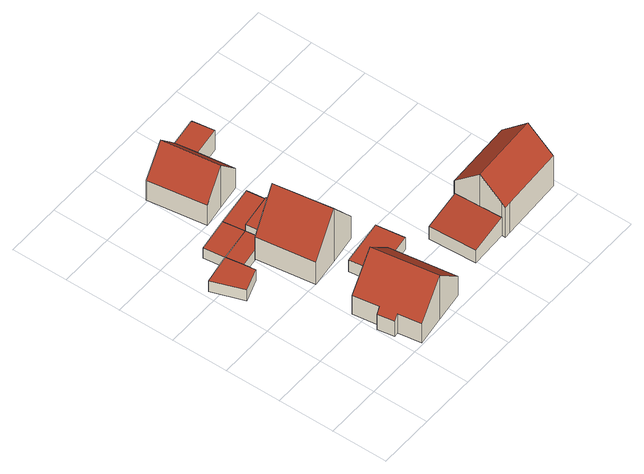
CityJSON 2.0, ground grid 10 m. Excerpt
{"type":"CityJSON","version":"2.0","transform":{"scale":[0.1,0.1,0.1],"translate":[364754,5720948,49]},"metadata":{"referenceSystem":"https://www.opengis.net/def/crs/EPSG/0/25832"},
"CityObjects":{
"building1":{"type":"Building","attributes":{"Geometrietyp2DReferenz":"3000","Gemeindeschluessel":"05562024","function":"51009_1611","roofType":"1000","measuredHeight":2.49},"geometry":[{"type":"Solid","lod":"2","boundaries":[[[[0,1,2,3]],[[4,5,1,0]],[[6,7,5,4]],[[8,9,7,6]],[[3,2,9,8]],[[6,4,0,3,8]],[[1,5,7,9,2]]]],"semantics":{"surfaces":[{"type":"WallSurface"},{"type":"RoofSurface"},{"type":"GroundSurface"}],"values":[[0,0,0,0,0,1,2]]}}]},
"building2":{"type":"Building","attributes":{"Geometrietyp2DReferenz":"3000","Gemeindeschluessel":"05562024","function":"31001_1010","roofType":"3100","measuredHeight":9.68},"address":[{"country":"Germany","locality":"Marl","thoroughfareNumber":"21","thoroughfareName":"Unterkamp"}],"geometry":[{"type":"Solid","lod":"2","boundaries":[[[[10,11,12,13]],[[14,15,11,10]],[[16,17,15,14]],[[18,19,17,16]],[[20,21,19,18]],[[22,23,21,20]],[[24,25,23,22]],[[26,27,25,24]],[[28,29,27,26]],[[13,12,29,28]],[[24,22,20,26]],[[18,16,14,10,13,28,26,20]],[[11,15,17,19,21,23,25,27,29,12]]]],"semantics":{"surfaces":[{"type":"WallSurface"},{"type":"RoofSurface"},{"type":"GroundSurface"}],"values":[[0,0,0,0,0,0,0,0,0,0,1,1,2]]}}]},
"building3":{"type":"Building","attributes":{"Geometrietyp2DReferenz":"3000","Gemeindeschluessel":"05562024","function":"31001_2463","roofType":"1000","measuredHeight":2.27},"address":[{"country":"Germany","locality":"Marl","thoroughfareNumber":"19","thoroughfareName":"Unterkamp"}],"geometry":[{"type":"Solid","lod":"2","boundaries":[[[[30,31,32,33]],[[34,35,31,30]],[[36,37,35,34]],[[38,39,37,36]],[[33,32,39,38]],[[36,34,30,33,38]],[[31,35,37,39,32]]]],"semantics":{"surfaces":[{"type":"WallSurface"},{"type":"RoofSurface"},{"type":"GroundSurface"}],"values":[[0,0,0,0,0,1,2]]}}]},
"building4":{"type":"Building","attributes":{"Geometrietyp2DReferenz":"3000","Gemeindeschluessel":"05562024","function":"31001_2463","roofType":"1000","measuredHeight":2.28},"address":[{"country":"Germany","locality":"Marl","thoroughfareNumber":"17","thoroughfareName":"Unterkamp"}],"geometry":[{"type":"Solid","lod":"2","boundaries":[[[[36,37,39,38]],[[40,41,37,36]],[[42,43,41,40]],[[38,39,43,42]],[[40,36,38,42]],[[37,41,43,39]]]],"semantics":{"surfaces":[{"type":"WallSurface"},{"type":"RoofSurface"},{"type":"GroundSurface"}],"values":[[0,0,0,0,1,2]]}}]},
"building5":{"type":"Building","attributes":{"Geometrietyp2DReferenz":"3000","Gemeindeschluessel":"05562024","function":"31001_1010","roofType":"3100","measuredHeight":11.73},"address":[{"country":"Germany","locality":"Marl","thoroughfareNumber":"19","thoroughfareName":"Unterkamp"}],"geometry":[{"type":"Solid","lod":"2","boundaries":[[[[44,45,46,47]],[[48,49,45,44]],[[50,51,49,48]],[[52,53,51,50]],[[54,55,53,52]],[[56,57,55,54]],[[58,59,57,56]],[[47,46,59,58]],[[58,56,54,52,47]],[[50,48,44,47,52]],[[45,49,51,53,55,57,59,46]]]],"semantics":{"surfaces":[{"type":"WallSurface"},{"type":"RoofSurface"},{"type":"GroundSurface"}],"values":[[0,0,0,0,0,0,0,0,1,1,2]]}}]},
"building6":{"type":"Building","attributes":{"Geometrietyp2DReferenz":"3000","Gemeindeschluessel":"05562024","function":"51009_1610","roofType":"1000","measuredHeight":3.52},"geometry":[{"type":"Solid","lod":"2","boundaries":[[[[60,61,62,63]],[[64,65,61,60]],[[66,67,65,64]],[[63,62,67,66]],[[64,60,63,66]],[[61,65,67,62]]]],"semantics":{"surfaces":[{"type":"WallSurface"},{"type":"RoofSurface"},{"type":"GroundSurface"}],"values":[[0,0,0,0,1,2]]}}]},
"building7":{"type":"Building","attributes":{"Geometrietyp2DReferenz":"3000","Gemeindeschluessel":"05562024","function":"31001_2463","roofType":"1000","measuredHeight":2.55},"address":[{"country":"Germany","locality":"Marl","thoroughfareNumber":"21","thoroughfareName":"Unterkamp"}],"geometry":[{"type":"Solid","lod":"2","boundaries":[[[[68,69,70,71]],[[72,73,69,68]],[[74,75,73,72]],[[76,77,75,74]],[[78,79,77,76]],[[71,70,79,78]],[[76,74,72,68,71,78]],[[69,73,75,77,79,70]]]],"semantics":{"surfaces":[{"type":"WallSurface"},{"type":"RoofSurface"},{"type":"GroundSurface"}],"values":[[0,0,0,0,0,0,1,2]]}}]},
"building8":{"type":"Building","attributes":{"Geometrietyp2DReferenz":"3000","Gemeindeschluessel":"05562024","function":"51009_1610","roofType":"1000","measuredHeight":2.2},"geometry":[{"type":"Solid","lod":"2","boundaries":[[[[80,81,82,83]],[[38,39,81,80]],[[42,43,39,38]],[[84,85,43,42]],[[83,82,85,84]],[[42,38,80,83,84]],[[81,39,43,85,82]]]],"semantics":{"surfaces":[{"type":"WallSurface"},{"type":"RoofSurface"},{"type":"GroundSurface"}],"values":[[0,0,0,0,0,1,2]]}}]},
"building9":{"type":"Building","attributes":{"Gemeindeschluessel":"05562024","Geometrietyp2DReferenz":"3000","function":"31001_1010"},"address":[{"country":"Germany","locality":"Marl","thoroughfareNumber":"17","thoroughfareName":"Unterkamp"}],"children":["building9-1","building9-2"]},
"building9-1":{"type":"BuildingPart","attributes":{"roofType":"3100","measuredHeight":9.23},"parents":["building9"],"geometry":[{"type":"Solid","lod":"2","boundaries":[[[[86,87,88,89]],[[90,91,87,86]],[[92,93,94,95]],[[96,97,93,92]],[[98,99,97,96]],[[89,88,99,98]],[[92,95,90,86,96]],[[89,98,96,86]],[[87,91,94,93,97,99,88]],[[95,94,91,90]]]],"semantics":{"surfaces":[{"type":"WallSurface"},{"type":"RoofSurface"},{"type":"GroundSurface"},{"type":"ClosureSurface"}],"values":[[0,0,0,0,0,0,1,1,2,3]]}}]},
"building9-2":{"type":"BuildingPart","attributes":{"roofType":"1000","measuredHeight":4.49},"parents":["building9"],"geometry":[{"type":"Solid","lod":"2","boundaries":[[[[100,101,91,90]],[[102,103,101,100]],[[104,105,103,102]],[[106,107,105,104]],[[95,94,107,106]],[[104,102,100,90,95,106]],[[91,101,103,105,107,94]],[[90,91,94,95]]]],"semantics":{"surfaces":[{"type":"WallSurface"},{"type":"RoofSurface"},{"type":"GroundSurface"},{"type":"ClosureSurface"}],"values":[[0,0,0,0,0,1,2,3]]}}]},
"building10":{"type":"Building","attributes":{"Geometrietyp2DReferenz":"3000","Gemeindeschluessel":"05562024","function":"31001_2463","roofType":"2100","measuredHeight":4.06},"address":[{"country":"Germany","locality":"Marl","thoroughfareNumber":"30","thoroughfareName":"Im Eichholz"}],"geometry":[{"type":"Solid","lod":"2","boundaries":[[[[108,109,110,111]],[[112,113,109,108]],[[114,115,113,112]],[[111,110,115,114]],[[112,108,111,114]],[[109,113,115,110]]]],"semantics":{"surfaces":[{"type":"WallSurface"},{"type":"RoofSurface"},{"type":"GroundSurface"}],"values":[[0,0,0,0,1,2]]}}]},
"building11":{"type":"Building","attributes":{"Geometrietyp2DReferenz":"3000","Gemeindeschluessel":"05562024","function":"31001_1010","roofType":"3100","measuredHeight":10.96},"address":[{"country":"Germany","locality":"Marl","thoroughfareNumber":"30","thoroughfareName":"Im Eichholz"}],"geometry":[{"type":"Solid","lod":"2","boundaries":[[[[116,110,117,118]],[[119,120,110,116]],[[121,115,120,119]],[[122,123,115,121]],[[124,125,123,122]],[[126,127,125,124]],[[128,129,127,126]],[[130,131,129,128]],[[118,117,131,130]],[[124,122,121,119,126]],[[116,118,130,128,126,119]],[[110,120,115,123,125,127,129,131,117]]]],"semantics":{"surfaces":[{"type":"WallSurface"},{"type":"RoofSurface"},{"type":"GroundSurface"}],"values":[[0,0,0,0,0,0,0,0,0,1,1,2]]}}]}
},
"vertices":[
[71,275,32],[71,275,8],[68,296,8],[68,296,32],[30,261,32],[30,261,8],[10,318,32],[10,318,8],[63,327,32],[63,327,8],
[105,41,44],[105,41,11],[113,42,11],[113,42,53],[100,71,44],[100,71,11],[109,73,53],[109,73,11],[102,119,53],[102,119,11],[156,127,107],[156,127,11],[211,135,53],[211,135,11],[228,17,53],[228,17,11],[174,9,107],[174,9,11],[119,1,53],[119,1,11],
[102,301,31],[102,301,9],[128,305,9],[128,305,31],[68,296,31],[68,296,9],[63,327,31],[63,327,9],[124,336,31],[124,336,9],
[58,365,31],[58,365,9],[118,374,31],[118,374,9],
[117,198,60],[117,198,11],[170,205,11],[170,205,128],[102,301,60],[102,301,11],[128,305,94],[128,305,11],[154,309,128],[154,309,11],[190,314,81],[190,314,11],[207,316,60],[207,316,11],[222,213,60],[222,213,11],
[128,305,45],[128,305,10],[190,314,10],[190,314,45],[124,336,45],[124,336,10],[186,345,45],[186,345,10],
[213,129,37],[213,129,11],[254,135,11],[254,135,37],[212,136,37],[212,136,11],[173,130,37],[173,130,11],[167,175,37],[167,175,11],[247,186,37],[247,186,11],
[186,345,31],[186,345,9],[194,346,9],[194,346,31],[189,384,31],[189,384,9],
[137,505,108],[137,505,16],[94,499,16],[94,499,60],[179,511,60],[179,511,16],[194,408,60],[194,408,16],[185,472,16],[185,472,60],[151,402,108],[151,402,16],[109,396,60],[109,396,16],
[229,518,60],[229,518,16],[229,516,60],[229,516,16],[230,517,60],[230,517,16],[236,479,60],[236,479,16],
[294,34,41],[294,34,13],[362,37,13],[362,37,53],[290,119,41],[290,119,13],[358,122,53],[358,122,13],
[362,37,85],[362,30,13],[362,30,79],[360,77,123],[360,77,13],[358,122,81],[358,124,79],[358,124,13],[483,130,79],[483,130,13],[486,83,123],[486,83,13],[488,37,79],[488,37,13],[374,31,79],[374,31,13]
]}
